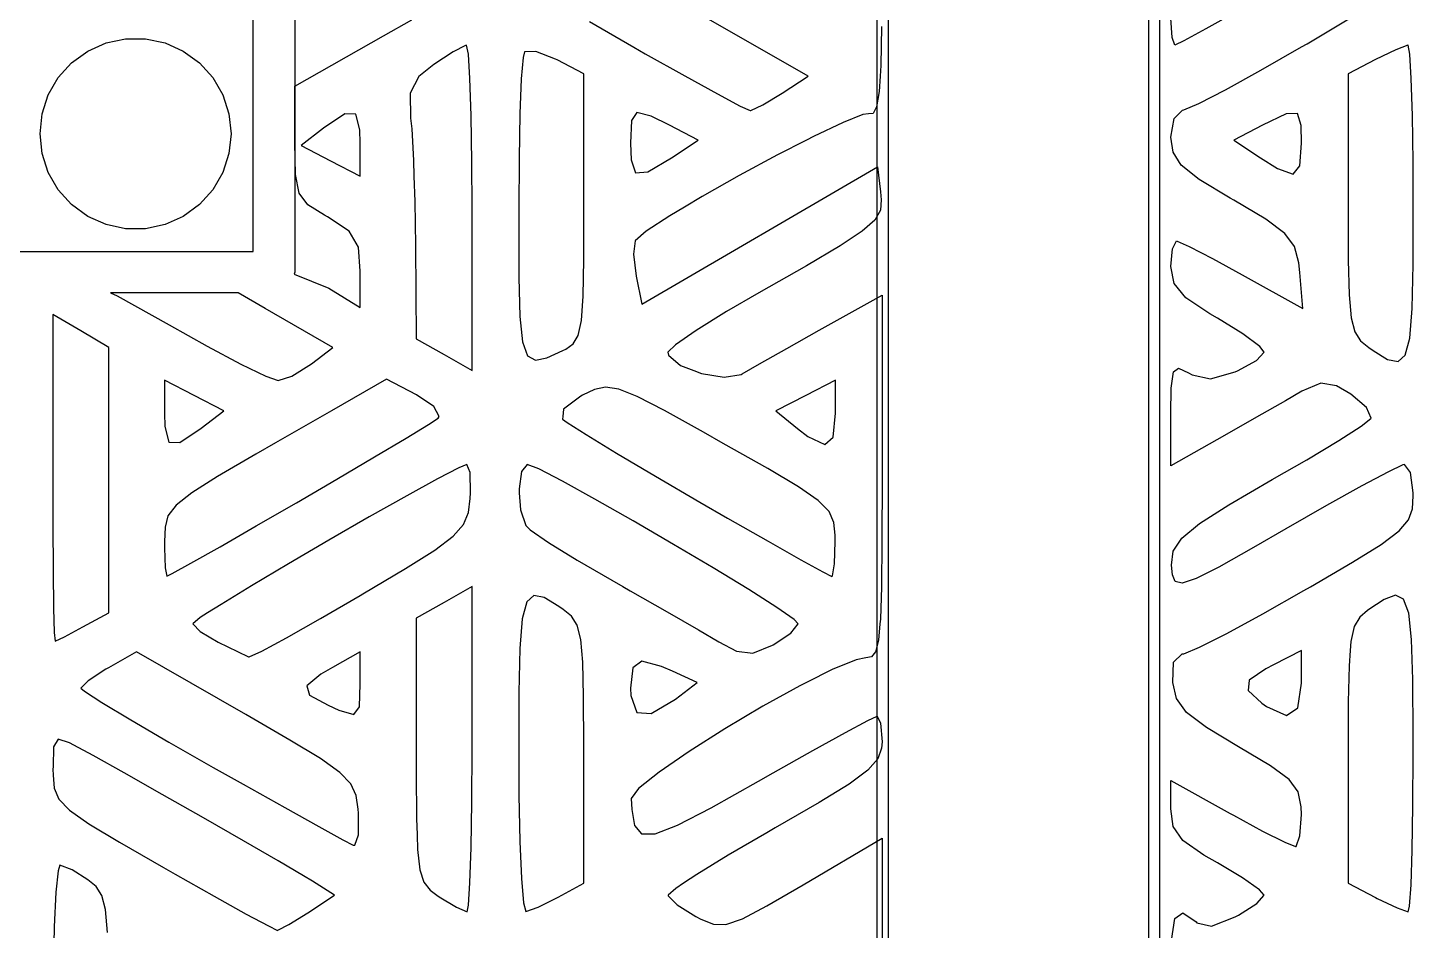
# Model space of a CAD drawing. Extents: x 19 to 403, y -177 to -75.
# Drawn here: x 177.83 to 190.55, y -121.04 to -112.76 of the extents above; entities that cross this region are included whole.
import ezdxf

# ---------------------------------------------------------------- set-up
doc = ezdxf.new("R2010")
doc.units = 0
doc.layers.add('BLACK', color=7, linetype='CONTINUOUS')

msp = doc.modelspace()

# ---------------------------------------------------------------- linework, layer by layer
at = {"layer": 'BLACK', "linetype": 'CONTINUOUS'}
for p, q in [((179.9, -114.811), (179.9, -87.2518)), ((185.628, -126.971), (185.628, -91.3866)), ((185.728, -91.3866), (185.728, -126.971)), ((188.119, -126.971), (188.119, -91.3866)), ((188.219, -91.3866), (188.219, -126.971)), ((180.281, -96.3335), (180.281, -115.002)), ((184.994, -113.202), (183.758, -112.492)), ((188.94, -112.602), (188.644, -112.768)), ((181.097, -112.833), (181.355, -112.686)), ((182.986, -112.701), (183.393, -112.936)), ((185.668, -112.747), (185.659, -113.105)), ((188.334, -112.847), (188.323, -112.67)), ((188.644, -112.768), (188.441, -112.879)), ((189.573, -112.905), (189.956, -112.678)), ((178.382, -112.972), (178.55, -112.898)), ((178.55, -112.898), (178.729, -112.86)), ((178.729, -112.86), (178.912, -112.86)), ((178.912, -112.86), (179.091, -112.898)), ((179.091, -112.898), (179.259, -112.972)), ((180.284, -113.295), (181.097, -112.833)), ((188.358, -112.919), (188.334, -112.847)), ((188.441, -112.879), (188.358, -112.919)), ((189.52, -112.935), (189.573, -112.905)), ((178.234, -113.08), (178.382, -112.972)), ((179.259, -112.972), (179.407, -113.08)), ((181.736, -112.979), (181.557, -113.097)), ((181.85, -112.92), (181.736, -112.979)), ((181.858, -112.919), (181.85, -112.92)), ((181.875, -113), (181.858, -112.919)), ((181.889, -113.224), (181.875, -113)), ((182.378, -113.03), (182.361, -113.228)), ((182.39, -112.979), (182.378, -113.03)), ((182.495, -112.977), (182.39, -112.979)), ((182.675, -113.046), (182.495, -112.977)), ((183.393, -112.936), (183.499, -112.997)), ((183.499, -112.997), (183.861, -113.201)), ((189.148, -113.149), (189.52, -112.935)), ((190.386, -112.96), (190.2, -113.049)), ((190.496, -112.919), (190.386, -112.96)), ((190.5, -112.919), (190.496, -112.919)), ((190.515, -113), (190.5, -112.919)), ((190.528, -113.224), (190.515, -113)), ((178.111, -113.216), (178.234, -113.08)), ((179.407, -113.08), (179.529, -113.216)), ((181.557, -113.097), (181.422, -113.207)), ((182.69, -113.053), (182.675, -113.046)), ((182.935, -113.18), (182.69, -113.053)), ((185.659, -113.105), (185.653, -113.202)), ((188.823, -113.327), (189.148, -113.149)), ((190.2, -113.049), (189.948, -113.18)), ((178.02, -113.375), (178.111, -113.216)), ((179.529, -113.216), (179.621, -113.375)), ((180.284, -113.814), (180.284, -113.295)), ((181.422, -113.207), (181.34, -113.359)), ((181.9, -113.565), (181.889, -113.224)), ((182.361, -113.228), (182.348, -113.547)), ((182.935, -114.405), (182.935, -113.18)), ((183.861, -113.201), (184.161, -113.366)), ((184.756, -113.359), (184.994, -113.202)), ((185.653, -113.202), (185.645, -113.344)), ((189.948, -113.18), (189.948, -114.37)), ((190.539, -113.564), (190.528, -113.224)), ((177.963, -113.549), (178.02, -113.375)), ((179.621, -113.375), (179.678, -113.549)), ((181.34, -113.359), (181.345, -113.589)), ((184.161, -113.366), (184.371, -113.477)), ((184.578, -113.467), (184.756, -113.359)), ((185.645, -113.344), (185.622, -113.484)), ((188.578, -113.454), (188.823, -113.327)), ((177.944, -113.731), (177.963, -113.549)), ((179.678, -113.549), (179.697, -113.731)), ((180.742, -113.55), (180.547, -113.681)), ((180.843, -113.551), (180.742, -113.55)), ((180.88, -113.696), (180.843, -113.551)), ((182.348, -113.547), (182.34, -113.958)), ((183.42, -113.535), (183.371, -113.611)), ((183.552, -113.57), (183.42, -113.535)), ((184.371, -113.477), (184.462, -113.517)), ((184.462, -113.517), (184.466, -113.517)), ((184.466, -113.517), (184.578, -113.467)), ((185.546, -113.549), (185.495, -113.556)), ((185.589, -113.546), (185.546, -113.549)), ((185.622, -113.484), (185.589, -113.546)), ((188.353, -113.591), (188.43, -113.514)), ((188.43, -113.514), (188.441, -113.512)), ((188.441, -113.512), (188.578, -113.454)), ((189.379, -113.55), (189.163, -113.654)), ((189.484, -113.544), (189.379, -113.55)), ((189.517, -113.655), (189.484, -113.544)), ((180.547, -113.681), (180.34, -113.84)), ((181.345, -113.589), (181.355, -113.687)), ((181.907, -113.995), (181.9, -113.565)), ((183.371, -113.611), (183.363, -113.817)), ((183.72, -113.654), (183.552, -113.57)), ((183.984, -113.79), (183.72, -113.654)), ((185.314, -113.627), (185.042, -113.756)), ((185.495, -113.556), (185.314, -113.627)), ((188.323, -113.764), (188.353, -113.591)), ((189.163, -113.654), (188.899, -113.79)), ((189.52, -113.817), (189.517, -113.655)), ((190.545, -113.991), (190.539, -113.564)), ((177.963, -113.913), (177.944, -113.731)), ((179.697, -113.731), (179.678, -113.913)), ((180.883, -113.819), (180.88, -113.696)), ((181.355, -113.687), (181.371, -113.977)), ((183.738, -113.953), (183.984, -113.79)), ((184.977, -113.79), (184.713, -113.925)), ((185.042, -113.756), (184.977, -113.79)), ((188.342, -113.901), (188.323, -113.764)), ((188.899, -113.79), (189.146, -113.953)), ((178.02, -114.088), (177.963, -113.913)), ((179.678, -113.913), (179.621, -114.088)), ((180.289, -114.104), (180.284, -113.814)), ((180.34, -113.84), (180.611, -113.98)), ((180.883, -114.121), (180.883, -113.819)), ((183.363, -113.817), (183.368, -113.971)), ((184.713, -113.925), (184.361, -114.115)), ((188.418, -114.019), (188.342, -113.901)), ((189.507, -114.027), (189.52, -113.817)), ((180.611, -113.98), (180.883, -114.121)), ((181.371, -113.977), (181.376, -114.121)), ((181.909, -114.412), (181.907, -113.995)), ((182.34, -113.958), (182.337, -114.43)), ((183.368, -113.971), (183.41, -114.09)), ((183.466, -115.296), (185.629, -114.035)), ((183.523, -114.08), (183.738, -113.953)), ((185.629, -114.035), (185.658, -114.264)), ((188.583, -114.15), (188.418, -114.019)), ((189.146, -113.953), (189.3, -114.049)), ((189.3, -114.049), (189.444, -114.101)), ((189.444, -114.101), (189.507, -114.027)), ((190.547, -114.373), (190.545, -113.991)), ((178.111, -114.246), (178.02, -114.088)), ((179.621, -114.088), (179.529, -114.246)), ((180.321, -114.277), (180.289, -114.104)), ((181.376, -114.121), (181.384, -114.353)), ((183.41, -114.09), (183.523, -114.08)), ((184.361, -114.115), (184.02, -114.308)), ((188.867, -114.323), (188.583, -114.15)), ((178.234, -114.382), (178.111, -114.246)), ((179.529, -114.246), (179.407, -114.382)), ((180.401, -114.384), (180.321, -114.277)), ((184.02, -114.308), (183.858, -114.405)), ((185.658, -114.264), (185.665, -114.337)), ((178.382, -114.49), (178.234, -114.382)), ((179.407, -114.382), (179.259, -114.49)), ((180.555, -114.48), (180.401, -114.384)), ((181.384, -114.353), (181.39, -114.758)), ((181.909, -115.904), (181.909, -114.412)), ((182.337, -114.43), (182.337, -114.546)), ((182.934, -114.885), (182.935, -114.405)), ((183.858, -114.405), (183.725, -114.484)), ((185.656, -114.432), (185.605, -114.523)), ((185.665, -114.337), (185.656, -114.432)), ((188.9, -114.342), (188.867, -114.323)), ((189.193, -114.516), (188.9, -114.342)), ((189.948, -114.37), (189.948, -114.438)), ((189.948, -114.438), (189.95, -114.893)), ((190.545, -114.931), (190.547, -114.373)), ((178.55, -114.565), (178.382, -114.49)), ((178.729, -114.603), (178.55, -114.565)), ((179.091, -114.565), (178.912, -114.603)), ((179.259, -114.49), (179.091, -114.565)), ((180.583, -114.495), (180.555, -114.48)), ((180.782, -114.625), (180.583, -114.495)), ((182.337, -114.546), (182.339, -115.051)), ((183.725, -114.484), (183.508, -114.626)), ((185.605, -114.523), (185.489, -114.626)), ((189.368, -114.646), (189.193, -114.516)), ((178.912, -114.603), (178.729, -114.603)), ((180.866, -114.773), (180.782, -114.625)), ((183.508, -114.626), (183.406, -114.715)), ((185.489, -114.626), (185.287, -114.76)), ((189.458, -114.767), (189.368, -114.646)), ((162.501, -114.811), (179.9, -114.811)), ((180.883, -114.992), (180.866, -114.773)), ((181.39, -114.758), (181.397, -115.613)), ((183.406, -114.715), (183.391, -114.837)), ((185.287, -114.76), (184.979, -114.943)), ((188.323, -114.95), (188.337, -114.789)), ((188.337, -114.789), (188.373, -114.715)), ((188.373, -114.715), (188.379, -114.716)), ((188.379, -114.716), (188.49, -114.765)), ((188.49, -114.765), (188.704, -114.875)), ((189.496, -114.915), (189.458, -114.767)), ((182.928, -115.223), (182.934, -114.885)), ((183.391, -114.837), (183.415, -115.039)), ((184.979, -114.943), (184.542, -115.191)), ((188.351, -115.105), (188.323, -114.95)), ((188.704, -114.875), (188.978, -115.025)), ((189.505, -115.004), (189.496, -114.915)), ((189.95, -114.893), (189.958, -115.211)), ((190.536, -115.336), (190.545, -114.931)), ((180.281, -115.002), (180.276, -115.021)), ((180.276, -115.021), (180.595, -115.149)), ((180.883, -115.327), (180.883, -114.992)), ((182.339, -115.051), (182.348, -115.409)), ((183.415, -115.039), (183.466, -115.296)), ((188.978, -115.025), (189.532, -115.335)), ((189.532, -115.335), (189.505, -115.004)), ((178.592, -115.192), (178.652, -115.219)), ((179.761, -115.192), (178.592, -115.192)), ((180.009, -115.335), (179.761, -115.192)), ((180.595, -115.149), (180.883, -115.327)), ((184.542, -115.191), (184.245, -115.364)), ((188.459, -115.237), (188.351, -115.105)), ((178.652, -115.219), (179.13, -115.485)), ((182.913, -115.446), (182.928, -115.223)), ((185.095, -115.534), (185.672, -115.213)), ((185.672, -115.213), (185.672, -116.883)), ((188.681, -115.385), (188.459, -115.237)), ((189.958, -115.211), (189.977, -115.42)), ((178.317, -115.541), (178.061, -115.389)), ((178.061, -115.389), (178.061, -116.891)), ((180.631, -115.694), (180.009, -115.335)), ((182.348, -115.409), (182.373, -115.642)), ((182.884, -115.583), (182.913, -115.446)), ((184.245, -115.364), (183.965, -115.538)), ((188.751, -115.425), (188.681, -115.385)), ((188.982, -115.567), (188.751, -115.425)), ((189.977, -115.42), (190.01, -115.55)), ((190.514, -115.607), (190.536, -115.336)), ((178.574, -115.692), (178.317, -115.541)), ((179.13, -115.485), (179.479, -115.681)), ((182.838, -115.661), (182.884, -115.583)), ((183.965, -115.538), (183.775, -115.668)), ((184.798, -115.701), (185.095, -115.534)), ((189.138, -115.683), (188.982, -115.567)), ((190.01, -115.55), (190.063, -115.632)), ((178.574, -118.13), (178.574, -115.692)), ((179.479, -115.681), (179.788, -115.845)), ((180.436, -115.844), (180.631, -115.694)), ((181.397, -115.613), (181.653, -115.759)), ((182.373, -115.642), (182.418, -115.769)), ((182.743, -115.722), (182.771, -115.708)), ((182.771, -115.708), (182.838, -115.661)), ((183.775, -115.668), (183.705, -115.736)), ((184.546, -115.843), (184.798, -115.701)), ((189.178, -115.736), (189.138, -115.683)), ((190.063, -115.632), (190.138, -115.694)), ((190.138, -115.694), (190.18, -115.722)), ((190.473, -115.763), (190.514, -115.607)), ((181.653, -115.759), (181.909, -115.904)), ((182.418, -115.769), (182.49, -115.811)), ((182.49, -115.811), (182.596, -115.789)), ((182.596, -115.789), (182.743, -115.722)), ((183.705, -115.736), (183.712, -115.764)), ((183.712, -115.764), (183.823, -115.857)), ((188.935, -115.906), (189.108, -115.812)), ((189.108, -115.812), (189.178, -115.736)), ((190.18, -115.722), (190.311, -115.802)), ((190.311, -115.802), (190.407, -115.822)), ((190.407, -115.822), (190.473, -115.763)), ((179.788, -115.845), (180.016, -115.956)), ((180.016, -115.956), (180.13, -115.996)), ((180.13, -115.996), (180.256, -115.955)), ((180.256, -115.955), (180.436, -115.844)), ((183.823, -115.857), (183.944, -115.904)), ((183.944, -115.904), (184.016, -115.932)), ((184.016, -115.932), (184.224, -115.967)), ((184.224, -115.967), (184.378, -115.941)), ((184.378, -115.941), (184.389, -115.934)), ((184.389, -115.934), (184.546, -115.843)), ((188.326, -116.066), (188.345, -115.918)), ((188.345, -115.918), (188.393, -115.882)), ((188.393, -115.882), (188.484, -115.926)), ((188.484, -115.926), (188.518, -115.945)), ((188.518, -115.945), (188.686, -115.981)), ((188.686, -115.981), (188.912, -115.916)), ((188.912, -115.916), (188.935, -115.906)), ((179.087, -115.993), (179.087, -116.295)), ((179.358, -116.134), (179.087, -115.993)), ((181.123, -115.985), (180.619, -116.274)), ((181.398, -116.127), (181.123, -115.985)), ((183.033, -116.08), (182.924, -116.132)), ((183.134, -116.058), (183.033, -116.08)), ((183.255, -116.076), (183.134, -116.058)), ((183.425, -116.144), (183.255, -116.076)), ((185.244, -115.993), (184.971, -116.135)), ((185.244, -116.295), (185.244, -115.993)), ((188.323, -116.303), (188.326, -116.066)), ((189.525, -116.095), (189.373, -116.182)), ((189.697, -116.02), (189.525, -116.095)), ((189.842, -116.045), (189.697, -116.02)), ((189.973, -116.122), (189.842, -116.045)), ((179.63, -116.274), (179.358, -116.134)), ((181.558, -116.236), (181.398, -116.127)), ((182.907, -116.141), (182.747, -116.258)), ((182.924, -116.132), (182.907, -116.141)), ((183.675, -116.273), (183.425, -116.144)), ((184.971, -116.135), (184.697, -116.276)), ((189.373, -116.182), (189.108, -116.333)), ((190.118, -116.245), (189.973, -116.122)), ((179.087, -116.295), (179.09, -116.418)), ((179.422, -116.433), (179.63, -116.274)), ((180.619, -116.274), (180.105, -116.569)), ((181.51, -116.4), (181.598, -116.341)), ((181.607, -116.327), (181.558, -116.236)), ((181.598, -116.341), (181.607, -116.327)), ((182.742, -116.327), (182.74, -116.35)), ((182.74, -116.35), (182.783, -116.382)), ((182.747, -116.258), (182.742, -116.327)), ((184.032, -116.471), (183.675, -116.273)), ((184.697, -116.276), (184.895, -116.436)), ((185.223, -116.516), (185.244, -116.295)), ((188.323, -116.78), (188.323, -116.303)), ((189.108, -116.333), (188.815, -116.5)), ((190.069, -116.415), (190.158, -116.346)), ((190.16, -116.341), (190.118, -116.245)), ((190.158, -116.346), (190.16, -116.341)), ((179.09, -116.418), (179.127, -116.563)), ((179.228, -116.564), (179.422, -116.433)), ((181.305, -116.524), (181.51, -116.4)), ((182.783, -116.382), (182.957, -116.493)), ((184.214, -116.574), (184.032, -116.471)), ((184.895, -116.436), (184.989, -116.509)), ((189.863, -116.547), (190.069, -116.415)), ((179.127, -116.563), (179.228, -116.564)), ((180.105, -116.569), (179.926, -116.671)), ((181.015, -116.697), (181.305, -116.524)), ((182.957, -116.493), (183.235, -116.663)), ((184.622, -116.805), (184.214, -116.574)), ((184.989, -116.509), (185.145, -116.584)), ((185.145, -116.584), (185.223, -116.516)), ((188.815, -116.5), (188.323, -116.78)), ((189.57, -116.723), (189.863, -116.547)), ((179.926, -116.671), (179.574, -116.877)), ((180.669, -116.901), (181.015, -116.697)), ((183.235, -116.663), (183.592, -116.875)), ((189.253, -116.906), (189.57, -116.723)), ((181.788, -116.798), (181.592, -116.899)), ((181.862, -116.767), (181.788, -116.798)), ((181.893, -116.842), (181.862, -116.767)), ((181.896, -117.028), (181.893, -116.842)), ((182.363, -116.83), (182.34, -116.992)), ((182.415, -116.767), (182.363, -116.83)), ((182.521, -116.808), (182.415, -116.767)), ((182.738, -116.92), (182.521, -116.808)), ((184.904, -116.973), (184.622, -116.805)), ((190.318, -116.833), (190.074, -116.962)), ((190.452, -116.771), (190.318, -116.833)), ((190.466, -116.767), (190.452, -116.771)), ((190.52, -116.842), (190.466, -116.767)), ((190.546, -117.026), (190.52, -116.842)), ((178.061, -116.891), (178.061, -116.965)), ((178.061, -116.965), (178.061, -117.316)), ((179.574, -116.877), (179.337, -117.026)), ((180.297, -117.118), (180.669, -116.901)), ((181.592, -116.899), (181.309, -117.055)), ((183.037, -117.084), (182.738, -116.92)), ((183.592, -116.875), (183.999, -117.113)), ((185.084, -117.098), (184.904, -116.973)), ((185.672, -116.897), (185.671, -117.468)), ((185.672, -116.883), (185.672, -116.897)), ((188.855, -117.136), (189.253, -116.906)), ((190.074, -116.962), (189.75, -117.143)), ((179.337, -117.026), (179.193, -117.14)), ((181.309, -117.055), (180.966, -117.249)), ((181.875, -117.209), (181.893, -117.079)), ((181.893, -117.079), (181.896, -117.028)), ((182.34, -116.992), (182.342, -117.028)), ((182.342, -117.028), (182.352, -117.183)), ((183.387, -117.283), (183.037, -117.084)), ((183.999, -117.113), (184.254, -117.26)), ((185.185, -117.199), (185.084, -117.098)), ((190.54, -117.175), (190.547, -117.055)), ((190.547, -117.055), (190.546, -117.026)), ((179.118, -117.239), (179.091, -117.343)), ((179.193, -117.14), (179.118, -117.239)), ((179.929, -117.331), (180.297, -117.118)), ((181.831, -117.317), (181.875, -117.209)), ((182.352, -117.183), (182.402, -117.328)), ((185.229, -117.298), (185.185, -117.199)), ((188.586, -117.308), (188.855, -117.136)), ((189.75, -117.143), (189.376, -117.359)), ((190.504, -117.275), (190.54, -117.175)), ((178.061, -117.316), (178.064, -117.745)), ((179.091, -117.343), (179.087, -117.473)), ((179.597, -117.522), (179.929, -117.331)), ((180.966, -117.249), (180.595, -117.463)), ((181.736, -117.425), (181.831, -117.317)), ((182.402, -117.328), (182.443, -117.366)), ((182.443, -117.366), (182.612, -117.482)), ((183.759, -117.5), (183.387, -117.283)), ((184.254, -117.26), (184.625, -117.472)), ((185.241, -117.415), (185.229, -117.298)), ((188.423, -117.443), (188.586, -117.308)), ((189.376, -117.359), (189.081, -117.53)), ((190.416, -117.377), (190.504, -117.275)), ((179.087, -117.473), (179.087, -117.531)), ((180.595, -117.463), (180.225, -117.679)), ((181.567, -117.553), (181.736, -117.425)), ((182.612, -117.482), (182.874, -117.645)), ((184.625, -117.472), (184.925, -117.641)), ((185.235, -117.679), (185.242, -117.473)), ((185.242, -117.473), (185.241, -117.415)), ((185.671, -117.473), (185.666, -117.891)), ((185.671, -117.468), (185.671, -117.473)), ((188.344, -117.564), (188.423, -117.443)), ((190.252, -117.5), (190.416, -117.377)), ((179.087, -117.531), (179.094, -117.717)), ((179.329, -117.674), (179.597, -117.522)), ((181.298, -117.722), (181.567, -117.553)), ((184.123, -117.717), (183.759, -117.5)), ((188.327, -117.69), (188.344, -117.564)), ((189.081, -117.53), (188.763, -117.709)), ((189.989, -117.664), (190.252, -117.5)), ((178.064, -117.745), (178.069, -118.085)), ((179.094, -117.717), (179.108, -117.792)), ((179.157, -117.769), (179.329, -117.674)), ((180.225, -117.679), (179.885, -117.881)), ((180.908, -117.955), (181.298, -117.722)), ((182.874, -117.645), (183.192, -117.83)), ((184.448, -117.916), (184.123, -117.717)), ((184.925, -117.641), (185.129, -117.753)), ((185.216, -117.788), (185.235, -117.679)), ((188.338, -117.78), (188.327, -117.69)), ((188.763, -117.709), (188.553, -117.814)), ((189.604, -117.889), (189.989, -117.664)), ((179.108, -117.792), (179.157, -117.769)), ((183.192, -117.83), (183.292, -117.887)), ((185.129, -117.753), (185.21, -117.794)), ((185.21, -117.794), (185.216, -117.788)), ((188.363, -117.84), (188.338, -117.78)), ((188.427, -117.855), (188.363, -117.84)), ((188.553, -117.814), (188.427, -117.855)), ((179.885, -117.881), (179.605, -118.052)), ((180.517, -118.182), (180.883, -117.97)), ((180.883, -117.97), (180.908, -117.955)), ((181.909, -117.887), (181.653, -118.033)), ((181.909, -119.38), (181.909, -117.887)), ((182.476, -117.969), (182.411, -118.028)), ((182.572, -117.989), (182.476, -117.969)), ((182.704, -118.069), (182.572, -117.989)), ((183.292, -117.887), (183.36, -117.926)), ((183.36, -117.926), (183.699, -118.12)), ((184.706, -118.08), (184.448, -117.916)), ((185.666, -117.891), (185.656, -118.187)), ((189.165, -118.139), (189.542, -117.925)), ((189.542, -117.925), (189.604, -117.889)), ((190.385, -117.968), (190.28, -118.005)), ((190.458, -118.004), (190.385, -117.968)), ((190.505, -118.132), (190.458, -118.004)), ((178.069, -118.085), (178.075, -118.309)), ((178.338, -118.258), (178.574, -118.13)), ((179.482, -118.13), (179.415, -118.173)), ((179.605, -118.052), (179.482, -118.13)), ((181.653, -118.033), (181.397, -118.179)), ((182.411, -118.028), (182.37, -118.184)), ((182.745, -118.098), (182.704, -118.069)), ((182.821, -118.16), (182.745, -118.098)), ((183.699, -118.12), (183.987, -118.286)), ((184.865, -118.191), (184.706, -118.08)), ((190.127, -118.106), (190.055, -118.168)), ((190.138, -118.098), (190.127, -118.106)), ((190.28, -118.005), (190.138, -118.098)), ((178.169, -118.348), (178.338, -118.258)), ((179.415, -118.173), (179.345, -118.229)), ((179.345, -118.229), (179.345, -118.23)), ((179.345, -118.23), (179.414, -118.3)), ((180.207, -118.357), (180.517, -118.182)), ((181.397, -118.179), (181.397, -118.486)), ((182.37, -118.184), (182.348, -118.455)), ((182.873, -118.241), (182.821, -118.16)), ((182.907, -118.372), (182.873, -118.241)), ((184.835, -118.315), (184.902, -118.229)), ((184.902, -118.229), (184.865, -118.191)), ((185.652, -118.229), (185.639, -118.379)), ((185.656, -118.187), (185.652, -118.229)), ((188.835, -118.317), (189.165, -118.139)), ((190.005, -118.254), (189.974, -118.393)), ((190.055, -118.168), (190.005, -118.254)), ((190.531, -118.372), (190.505, -118.132)), ((178.075, -118.309), (178.082, -118.389)), ((178.083, -118.389), (178.169, -118.348)), ((179.414, -118.3), (179.579, -118.397)), ((179.98, -118.479), (180.207, -118.357)), ((182.925, -118.581), (182.907, -118.372)), ((183.987, -118.286), (184.175, -118.396)), ((184.671, -118.423), (184.835, -118.315)), ((185.639, -118.379), (185.612, -118.487)), ((188.584, -118.444), (188.835, -118.317)), ((190.543, -118.74), (190.531, -118.372)), ((178.082, -118.389), (178.083, -118.389)), ((178.829, -118.487), (178.573, -118.632)), ((179.834, -119.063), (178.829, -118.487)), ((179.579, -118.397), (179.757, -118.485)), ((179.757, -118.485), (179.856, -118.532)), ((179.864, -118.532), (179.98, -118.479)), ((180.883, -118.486), (180.627, -118.631)), ((180.883, -118.781), (180.883, -118.486)), ((181.397, -118.486), (181.396, -119.387)), ((182.348, -118.455), (182.338, -118.861)), ((184.175, -118.396), (184.336, -118.481)), ((184.336, -118.481), (184.487, -118.5)), ((184.487, -118.5), (184.667, -118.425)), ((184.667, -118.425), (184.671, -118.423)), ((185.612, -118.487), (185.574, -118.534)), ((188.347, -118.582), (188.426, -118.506)), ((188.426, -118.506), (188.441, -118.504)), ((188.441, -118.504), (188.584, -118.444)), ((189.52, -118.473), (189.264, -118.606)), ((189.52, -118.775), (189.52, -118.473)), ((189.968, -118.473), (189.957, -118.614)), ((189.974, -118.393), (189.968, -118.473)), ((178.573, -118.632), (178.547, -118.647)), ((179.856, -118.532), (179.864, -118.532)), ((180.627, -118.631), (180.522, -118.693)), ((182.933, -118.898), (182.925, -118.581)), ((183.383, -118.635), (183.363, -118.82)), ((183.467, -118.573), (183.383, -118.635)), ((183.649, -118.621), (183.467, -118.573)), ((183.75, -118.665), (183.649, -118.621)), ((185.433, -118.56), (185.214, -118.649)), ((185.522, -118.543), (185.433, -118.56)), ((185.574, -118.534), (185.522, -118.543)), ((188.34, -118.767), (188.347, -118.582)), ((189.264, -118.606), (189.195, -118.642)), ((189.957, -118.614), (189.949, -118.947)), ((178.385, -118.754), (178.338, -118.801)), ((178.547, -118.647), (178.385, -118.754)), ((180.522, -118.693), (180.394, -118.799)), ((183.974, -118.767), (183.75, -118.665)), ((183.775, -118.92), (183.974, -118.767)), ((184.978, -118.767), (184.918, -118.798)), ((185.214, -118.649), (184.978, -118.767)), ((188.375, -118.914), (188.34, -118.767)), ((189.042, -118.748), (189.033, -118.841)), ((189.195, -118.642), (189.042, -118.748)), ((190.547, -119.256), (190.543, -118.74)), ((178.338, -118.801), (178.319, -118.82)), ((178.319, -118.82), (178.353, -118.849)), ((178.353, -118.849), (178.511, -118.951)), ((180.394, -118.799), (180.417, -118.883)), ((180.417, -118.883), (180.587, -118.977)), ((180.876, -118.992), (180.883, -118.781)), ((182.338, -118.861), (182.337, -119.419)), ((183.363, -118.82), (183.365, -118.886)), ((183.365, -118.886), (183.42, -119.043)), ((184.918, -118.798), (184.579, -118.985)), ((189.033, -118.841), (189.157, -118.957)), ((189.487, -119), (189.52, -118.775)), ((178.511, -118.951), (178.777, -119.111)), ((180.587, -118.977), (180.685, -119.021)), ((180.685, -119.021), (180.825, -119.062)), ((180.825, -119.062), (180.876, -118.992)), ((182.935, -119.354), (182.933, -118.898)), ((183.554, -119.054), (183.775, -118.92)), ((184.579, -118.985), (184.229, -119.193)), ((188.467, -119.042), (188.375, -118.914)), ((189.157, -118.957), (189.2, -118.989)), ((189.2, -118.989), (189.383, -119.07)), ((189.383, -119.07), (189.487, -119)), ((189.949, -118.947), (189.948, -119.421)), ((178.777, -119.111), (179.126, -119.315)), ((180.238, -119.296), (179.834, -119.063)), ((183.42, -119.043), (183.554, -119.054)), ((185.335, -119.227), (185.542, -119.117)), ((185.542, -119.117), (185.628, -119.076)), ((185.628, -119.076), (185.658, -119.141)), ((185.658, -119.141), (185.672, -119.312)), ((188.65, -119.182), (188.467, -119.042)), ((184.229, -119.193), (183.9, -119.401)), ((185.036, -119.392), (185.335, -119.227)), ((188.943, -119.358), (188.65, -119.182)), ((190.547, -119.419), (190.547, -119.256)), ((178.069, -119.359), (178.064, -119.541)), ((178.11, -119.289), (178.069, -119.359)), ((178.215, -119.323), (178.11, -119.289)), ((178.253, -119.342), (178.215, -119.323)), ((178.431, -119.439), (178.253, -119.342)), ((179.126, -119.315), (179.532, -119.547)), ((180.517, -119.466), (180.238, -119.296)), ((181.396, -119.387), (181.396, -119.601)), ((181.907, -119.864), (181.909, -119.38)), ((182.935, -119.421), (182.935, -119.354)), ((183.9, -119.401), (183.625, -119.59)), ((184.673, -119.597), (185.036, -119.392)), ((185.668, -119.371), (185.633, -119.47)), ((185.672, -119.312), (185.668, -119.371)), ((189.236, -119.532), (188.943, -119.358)), ((178.715, -119.598), (178.431, -119.439)), ((180.695, -119.593), (180.517, -119.466)), ((182.337, -119.419), (182.339, -119.801)), ((182.935, -120.61), (182.935, -119.421)), ((185.633, -119.47), (185.541, -119.574)), ((189.948, -119.421), (189.948, -120.611)), ((190.544, -119.896), (190.547, -119.419)), ((178.064, -119.541), (178.063, -119.565)), ((178.063, -119.565), (178.064, -119.62)), ((178.064, -119.62), (178.075, -119.739)), ((179.065, -119.796), (178.715, -119.598)), ((179.532, -119.547), (179.808, -119.702)), ((180.796, -119.699), (180.695, -119.593)), ((181.396, -119.601), (181.399, -120.016)), ((183.625, -119.59), (183.437, -119.74)), ((184.538, -119.674), (184.673, -119.597)), ((185.541, -119.574), (185.369, -119.701)), ((189.408, -119.659), (189.236, -119.532)), ((178.075, -119.739), (178.118, -119.839)), ((179.808, -119.702), (180.19, -119.916)), ((180.844, -119.804), (180.796, -119.699)), ((183.437, -119.74), (183.369, -119.832)), ((184.104, -119.919), (184.538, -119.674)), ((185.369, -119.701), (185.094, -119.871)), ((188.323, -119.928), (188.323, -119.667)), ((188.323, -119.667), (188.866, -119.97)), ((189.492, -119.773), (189.408, -119.659)), ((189.519, -119.909), (189.492, -119.773)), ((178.118, -119.839), (178.216, -119.941)), ((179.444, -120.011), (179.065, -119.796)), ((180.864, -119.93), (180.844, -119.804)), ((181.9, -120.282), (181.907, -119.864)), ((182.339, -119.801), (182.348, -120.227)), ((183.369, -119.832), (183.375, -119.934)), ((185.094, -119.871), (184.691, -120.103)), ((189.52, -119.981), (189.519, -119.909)), ((190.537, -120.307), (190.544, -119.896)), ((178.216, -119.941), (178.393, -120.066)), ((179.812, -120.222), (179.444, -120.011)), ((180.19, -119.916), (180.504, -120.091)), ((180.867, -119.966), (180.864, -119.93)), ((180.867, -120.165), (180.867, -119.966)), ((181.399, -120.016), (181.404, -120.165)), ((183.375, -119.934), (183.401, -120.082)), ((183.795, -120.079), (184.104, -119.919)), ((188.344, -120.091), (188.323, -119.928)), ((188.866, -119.97), (188.896, -119.987)), ((188.896, -119.987), (189.164, -120.132)), ((189.506, -120.177), (189.52, -119.981)), ((178.393, -120.066), (178.673, -120.234)), ((180.504, -120.091), (180.722, -120.211)), ((180.834, -120.261), (180.867, -120.165)), ((181.404, -120.165), (181.408, -120.302)), ((183.401, -120.082), (183.465, -120.158)), ((183.465, -120.158), (183.589, -120.158)), ((183.589, -120.158), (183.795, -120.079)), ((184.613, -120.147), (184.259, -120.354)), ((184.691, -120.103), (184.613, -120.147)), ((188.433, -120.219), (188.344, -120.091)), ((189.164, -120.132), (189.368, -120.235)), ((178.673, -120.234), (179.077, -120.466)), ((180.131, -120.406), (179.812, -120.222)), ((180.722, -120.211), (180.819, -120.261)), ((180.819, -120.261), (180.834, -120.261)), ((181.889, -120.608), (181.9, -120.282)), ((182.348, -120.227), (182.362, -120.566)), ((184.948, -120.624), (185.672, -120.198)), ((185.672, -120.198), (185.672, -121.901)), ((188.626, -120.353), (188.433, -120.219)), ((189.368, -120.235), (189.465, -120.274)), ((189.465, -120.274), (189.471, -120.272)), ((189.471, -120.272), (189.506, -120.177)), ((180.363, -120.542), (180.131, -120.406)), ((181.408, -120.302), (181.429, -120.487)), ((184.259, -120.354), (183.972, -120.53)), ((188.75, -120.423), (188.626, -120.353)), ((190.526, -120.625), (190.537, -120.307)), ((178.11, -120.496), (178.09, -120.693)), ((178.127, -120.445), (178.11, -120.496)), ((178.24, -120.489), (178.127, -120.445)), ((178.384, -120.578), (178.24, -120.489)), ((179.077, -120.466), (179.184, -120.527)), ((179.184, -120.527), (179.543, -120.73)), ((180.444, -120.592), (180.363, -120.542)), ((181.429, -120.487), (181.466, -120.602)), ((183.972, -120.53), (183.85, -120.61)), ((188.981, -120.561), (188.75, -120.423)), ((178.459, -120.64), (178.384, -120.578)), ((178.512, -120.722), (178.459, -120.64)), ((180.647, -120.719), (180.444, -120.592)), ((181.466, -120.602), (181.524, -120.674)), ((181.524, -120.674), (181.585, -120.719)), ((181.876, -120.813), (181.889, -120.608)), ((182.362, -120.566), (182.38, -120.789)), ((182.7, -120.738), (182.935, -120.61)), ((183.779, -120.658), (183.708, -120.721)), ((183.85, -120.61), (183.779, -120.658)), ((184.614, -120.818), (184.948, -120.624)), ((189.137, -120.672), (188.981, -120.561)), ((189.177, -120.721), (189.137, -120.672)), ((189.948, -120.611), (190.2, -120.742)), ((190.512, -120.821), (190.526, -120.625)), ((178.09, -120.693), (178.074, -121.01)), ((178.545, -120.852), (178.512, -120.722)), ((179.543, -120.73), (179.837, -120.894)), ((180.401, -120.881), (180.647, -120.719)), ((181.585, -120.719), (181.607, -120.734)), ((181.607, -120.734), (181.766, -120.83)), ((182.38, -120.789), (182.401, -120.869)), ((182.516, -120.829), (182.7, -120.738)), ((183.708, -120.721), (183.709, -120.727)), ((183.709, -120.727), (183.79, -120.81)), ((188.943, -120.904), (189.11, -120.797)), ((189.11, -120.797), (189.177, -120.721)), ((190.2, -120.742), (190.217, -120.75)), ((190.217, -120.75), (190.399, -120.837)), ((178.564, -121.062), (178.545, -120.852)), ((179.837, -120.894), (180.04, -121.003)), ((180.228, -120.989), (180.401, -120.881)), ((181.766, -120.83), (181.863, -120.872)), ((181.863, -120.872), (181.876, -120.813)), ((182.401, -120.869), (182.516, -120.829)), ((182.401, -120.869), (182.401, -120.869)), ((183.79, -120.81), (183.964, -120.917)), ((183.964, -120.917), (184.008, -120.939)), ((184.39, -120.936), (184.614, -120.818)), ((188.359, -120.933), (188.431, -120.881)), ((188.431, -120.881), (188.553, -120.965)), ((188.694, -121.004), (188.912, -120.92)), ((188.912, -120.92), (188.943, -120.904)), ((190.399, -120.837), (190.5, -120.872)), ((190.5, -120.872), (190.512, -120.821)), ((178.074, -121.01), (178.064, -121.422)), ((180.04, -121.003), (180.122, -121.043)), ((180.122, -121.043), (180.127, -121.042)), ((180.127, -121.042), (180.228, -120.989)), ((184.008, -120.939), (184.124, -120.985)), ((184.124, -120.985), (184.239, -120.988)), ((184.239, -120.988), (184.39, -120.936)), ((188.327, -121.135), (188.359, -120.933)), ((188.553, -120.965), (188.562, -120.974)), ((188.562, -120.974), (188.694, -121.004))]:
    msp.add_line(p, q, dxfattribs=at)

doc.saveas('drawing.dxf')
